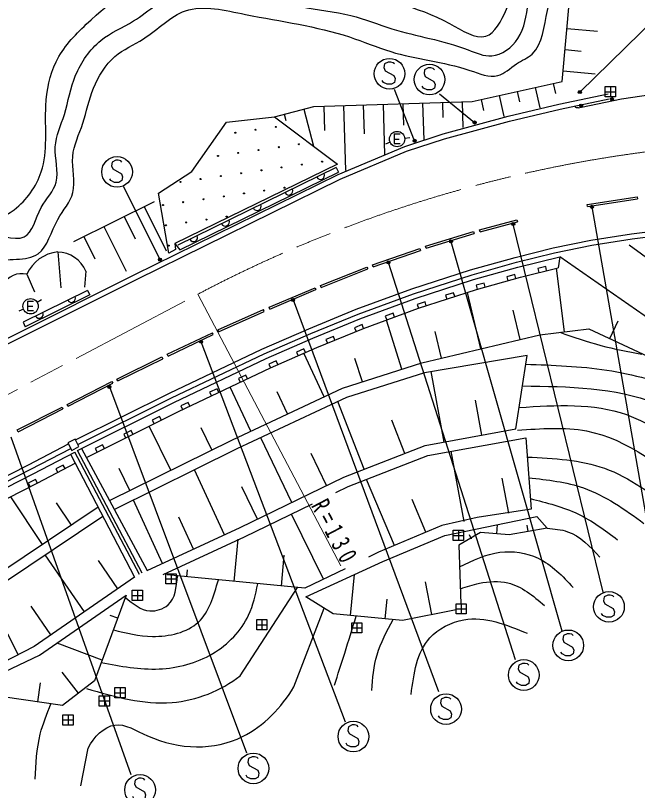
# Model space of a CAD drawing. Units: millimetres, scale not verified. Extents: x 40000 to 680000, y 20000 to 380000.
# Drawn here: x 202881 to 263706, y 245072 to 320806 of the extents above; entities that cross this region are included whole.
import ezdxf

# ---------------------------------------------------------------- set-up
doc = ezdxf.new("R2010")
doc.units = ezdxf.units.MM
doc.header["$LTSCALE"] = 1000
doc.linetypes.add('CHAIN', pattern=[18.5, 12, -1.5, 3.5, -1.5])
for name, color, linetype, lineweight in [('M-BGD', 7, 'Continuous', 25), ('M-BMK', 2, 'CHAIN', 13), ('M-BMK-ROW', 30, 'Continuous', 25), ('M-STR-HTXT', 7, 'Continuous', 13), ('M-STR-STRC', 7, 'Continuous', 25)]:
    doc.layers.add(name, color=color, linetype=linetype, lineweight=lineweight)
doc.styles.add('ＭＳ ゴシック', font='')
doc.styles.get('ＭＳ ゴシック').set_extended_font_data('MS Gothic')

msp = doc.modelspace()

# ---------------------------------------------------------------- linework, layer by layer
at = {"layer": 'M-BGD'}
for p, q in [((256815, 319551), (259791, 319286)), ((256630, 317469), (258189, 317330)), ((256445, 315387), (259570, 315109)), ((253703, 313760), (254139, 311789)), ((255469, 314151), (255685, 313179)), ((250171, 312977), (250621, 310942)), ((251937, 313368), (252158, 312370)), ((236885, 312064), (236971, 309250)), ((238819, 312124), (238969, 307208)), ((240753, 312183), (240817, 310082)), ((242687, 312242), (242796, 308669)), ((244621, 312302), (244666, 310826)), ((246555, 312361), (246631, 309868)), ((248405, 312586), (248639, 311529)), ((231087, 311664), (232037, 308029)), ((233017, 311946), (233090, 309565)), ((234951, 312005), (235145, 305662)), ((257926, 311789), (258220, 311850)), ((229160, 311161), (229319, 310555)), ((239510, 308424), (239055, 308218)), ((239894, 308733), (240404, 308733)), ((240939, 308815), (241436, 308869)), ((234254, 305939), (218742, 298354)), ((234254, 305939), (234473, 305490)), ((258794, 302326), (263666, 303101)), ((263666, 303101), (263697, 302903)), ((208577, 298722), (216459, 302633)), ((258825, 302128), (258794, 302326)), ((258825, 302128), (263697, 302903)), ((215474, 302144), (217631, 297798)), ((213503, 301166), (214583, 298990)), ((248257, 299867), (251916, 300852)), ((251916, 300852), (251968, 300659)), ((211533, 300188), (213696, 295829)), ((248309, 299674), (251968, 300659)), ((209562, 299210), (210645, 297028)), ((242977, 298250), (247664, 299700)), ((243036, 298059), (247723, 299509)), ((247664, 299700), (247723, 299509)), ((248309, 299674), (248257, 299867)), ((207015, 297695), (207324, 294187)), ((237806, 296431), (242428, 298045)), ((237871, 296242), (242494, 297856)), ((242428, 298045), (242494, 297856)), ((243036, 298059), (242977, 298250)), ((232700, 294418), (237246, 296227)), ((237246, 296227), (237320, 296042)), ((237871, 296242), (237806, 296431)), ((203983, 295524), (204754, 293794)), ((209755, 295815), (209645, 294258)), ((232774, 294232), (237320, 296042)), ((256556, 289906), (255796, 296120)), ((209930, 293945), (203618, 290839)), ((227677, 292296), (232179, 294209)), ((227755, 292112), (232257, 294024)), ((232179, 294209), (232257, 294024)), ((232774, 294232), (232700, 294418)), ((248384, 288239), (247076, 293744)), ((204058, 292391), (204568, 292391)), ((204996, 292785), (205422, 293047)), ((203665, 292104), (203203, 291912)), ((222655, 290080), (227129, 292078)), ((222736, 289898), (227210, 291896)), ((227210, 291896), (227129, 292078)), ((227755, 292112), (227677, 292296)), ((252235, 289155), (251558, 292002)), ((203618, 290839), (203838, 290391)), ((240674, 286249), (239145, 291042)), ((260995, 289240), (261805, 290965)), ((222655, 290080), (222736, 289898)), ((217714, 287711), (222139, 289800)), ((217799, 287530), (222224, 289620)), ((222224, 289620), (222139, 289800)), ((244533, 287324), (243916, 289920)), ((233075, 283557), (231085, 287803)), ((212790, 285270), (217197, 287447)), ((212878, 285091), (217286, 287268)), ((217197, 287447), (217286, 287268)), ((217799, 287530), (217714, 287711)), ((236806, 285016), (236077, 287301)), ((244784, 279125), (243513, 286009)), ((207944, 282804), (212307, 285039)), ((208035, 282626), (212399, 284861)), ((212307, 285039), (212399, 284861)), ((212878, 285091), (212790, 285270)), ((225888, 280188), (223866, 284502)), ((229482, 281872), (228467, 284037)), ((203040, 280310), (207430, 282537)), ((207430, 282537), (207521, 282359)), ((208035, 282626), (207944, 282804)), ((236983, 276463), (234405, 283075)), ((248480, 279807), (247851, 283217)), ((203131, 280131), (207521, 282359)), ((240952, 278010), (239690, 281247)), ((203131, 280131), (203040, 280310)), ((218083, 276378), (215957, 280681)), ((222089, 278356), (221027, 280505)), ((229919, 273228), (226861, 279539)), ((215007, 266167), (208668, 278145)), ((215272, 266308), (208933, 278286)), ((233306, 274869), (231787, 278003)), ((246749, 271358), (245487, 278225)), ((214078, 274399), (213019, 276543)), ((223323, 270066), (220395, 276404)), ((239928, 268999), (237196, 275472)), ((251113, 272160), (250483, 275584)), ((226532, 271587), (224998, 274754)), ((205533, 269125), (202412, 273777)), ((217260, 267266), (214405, 273446)), ((243021, 270304), (241673, 273498)), ((208344, 271011), (206896, 273170)), ((232985, 265710), (229867, 272091)), ((220292, 268666), (218846, 271796)), ((249936, 270140), (250008, 271064)), ((253016, 270368), (252904, 271004)), ((224259, 265498), (224657, 269624)), ((247468, 269646), (247274, 270052)), ((209624, 262531), (205795, 268097)), ((212898, 264783), (210996, 267547)), ((228877, 265053), (229168, 268076)), ((219641, 265943), (219708, 266630)), ((235637, 262175), (236018, 266174)), ((243595, 262259), (242959, 265469)), ((203159, 258351), (199950, 264571)), ((224845, 256286), (230449, 264902)), ((239030, 261852), (239211, 263756)), ((206351, 260279), (204423, 263081)), ((230115, 255193), (233053, 262893)), ((212876, 261905), (212142, 262177)), ((211360, 257818), (206953, 259453)), ((209047, 254573), (207447, 256641)), ((205065, 253724), (205337, 255595)), ((209269, 245526), (209989, 249217))]:
    msp.add_line(p, q, dxfattribs=at)
for points in [[(228197, 310909), (232050, 311916), (247522, 312390), (256352, 314346), (257834, 331000)], [(178372, 278484), (179364, 277891), (187183, 281767), (191650, 284042), (214543, 295480), (234423, 305262), (240937, 308004), (244687, 309240), (251073, 310961), (256022, 312133), (260832, 313148)], [(258220, 311850), (262144, 312665), (266121, 313242), (270122, 313477), (274114, 313500), (281120, 313136), (295205, 311873)], [(177781, 278255), (179342, 277322), (187410, 281322), (191875, 283596), (214765, 295033), (234630, 304807), (241113, 307535), (244830, 308761), (251196, 310476), (256131, 311645), (260936, 312659)], [(257926, 311789), (257848, 311772), (257797, 311772), (257732, 311789), (257687, 311810), (257649, 311843), (257608, 311896), (257588, 311943), (257582, 311972)], [(240494, 309213), (239894, 309213), (239894, 308313), (240494, 308313)], [(218477, 298522), (218962, 297905), (234473, 305490)], [(208762, 279324), (217930, 283902), (226981, 288192), (231563, 290195), (236195, 292095), (241641, 294081), (247389, 295949), (251750, 297170), (255470, 298100), (259138, 298863), (263103, 299481), (269074, 300234), (275086, 300704), (283121, 300909), (291144, 300543), (301210, 299719), (303223, 299507), (307630, 298806), (319070, 297116)], [(208986, 278877), (218149, 283452), (227189, 287736), (231758, 289734), (236376, 291628), (241804, 293609), (247534, 295471), (251878, 296687), (255581, 297612), (259227, 298370), (263173, 298986), (269124, 299737), (275112, 300205), (283116, 300409), (291113, 300044), (301158, 299222), (303158, 299011), (307554, 298312), (318997, 296621)], [(262893, 298383), (271473, 292152), (284142, 287496), (282369, 283481)], [(208933, 278286), (218368, 283002), (227396, 287281), (231953, 289274), (236557, 291162), (241967, 293136), (247679, 294992), (252006, 296203), (256098, 297213), (255945, 296157)], [(212075, 273410), (224091, 279345), (234872, 284399), (242608, 286866), (254161, 289613), (258951, 290199), (267127, 286363), (270202, 286265), (276152, 284064), (282369, 283481), (268845, 288365), (256098, 297213)], [(209820, 277617), (218805, 282103), (227810, 286371), (232343, 288353), (236918, 290229), (242293, 292190), (247968, 294034), (252263, 295236), (255945, 296157)], [(254822, 295876), (254725, 296264), (253949, 296070), (254046, 295682)], [(251803, 295108), (251695, 295493), (250925, 295277), (251033, 294892)], [(248803, 294268), (248695, 294653), (247925, 294438), (248033, 294052)], [(209930, 293945), (210151, 293497), (203838, 290391)], [(245830, 293340), (245706, 293720), (244946, 293473), (245069, 293092)], [(204658, 292871), (204058, 292871), (204058, 291971), (204658, 291971)], [(243054, 292437), (242931, 292818), (242170, 292571), (242293, 292190)], [(239934, 291329), (239797, 291705), (239045, 291431), (239182, 291055)], [(236918, 290229), (236766, 290599), (236026, 290296), (236178, 289926)], [(234123, 289083), (233972, 289453), (233231, 289150), (233383, 288780)], [(231252, 287876), (231091, 288242), (230358, 287922), (230519, 287555)], [(209346, 278501), (215744, 266566), (224839, 270767), (234999, 275689), (242936, 278784), (251807, 280421), (252920, 287578), (242876, 285902), (235238, 283466), (224525, 278444), (212548, 272528)], [(228543, 286692), (228383, 287058), (227650, 286738), (227810, 286371)], [(225574, 285311), (225403, 285673), (224680, 285330), (224851, 284969)], [(222759, 283977), (222588, 284339), (221865, 283996), (222036, 283634)], [(219944, 282643), (219773, 283004), (219050, 282662), (219221, 282300)], [(217146, 281274), (216967, 281632), (216251, 281275), (216430, 280917)], [(214358, 279883), (214180, 280241), (213464, 279883), (213643, 279525)], [(234216, 274198), (235399, 274772), (243211, 277817), (252797, 279535), (253294, 272561), (248019, 271759), (244568, 270957), (238382, 268346), (237411, 267872)], [(155331, 257541), (160060, 258556), (163795, 259488), (169504, 261353), (175151, 263442), (180024, 265363), (186251, 268039), (193886, 271675), (204157, 276911), (208063, 278936)], [(211571, 278491), (211392, 278849), (210677, 278492), (210855, 278134)], [(155436, 257052), (160173, 258069), (163934, 259007), (169668, 260881), (175329, 262975), (180214, 264901), (186457, 267583), (194107, 271226), (204387, 276467), (208293, 278492)], [(170126, 259947), (169808, 260379), (175508, 262508), (180405, 264439), (186664, 267128), (194328, 270778), (204616, 276022), (208668, 278145)], [(208256, 277930), (214534, 265909), (204714, 259153), (198493, 255944), (192451, 260930), (201814, 265425), (211421, 271871)], [(181365, 263672), (187076, 266217), (194770, 269881), (205076, 275134), (208719, 277044)], [(207725, 276522), (207539, 276877), (206830, 276505), (207016, 276151)], [(205027, 275109), (204845, 275466), (204132, 275102), (204314, 274746)], [(210955, 272763), (201316, 266296), (191241, 261452)], [(217333, 266165), (225266, 269863), (231938, 273095)], [(231263, 264013), (238796, 267436), (244877, 270002), (253862, 271861), (254865, 270693), (251167, 270044), (248361, 270296), (246230, 269055), (246445, 263327)], [(235111, 266748), (231186, 264831), (217697, 266153)], [(245964, 262728), (240726, 261690), (233941, 262337), (231263, 264013)]]:
    msp.add_lwpolyline(points, dxfattribs=at)
for points in [[(217885, 297573), (216877, 303441), (220137, 305575), (223515, 310375), (228197, 310909), (234361, 306286), (218477, 298522), (218537, 297929)], [(208704, 279405), (208004, 279031), (208391, 278305), (209091, 278679)], [(197784, 254784), (205229, 258294), (213709, 264150), (210602, 255775), (207492, 253370)]]:
    msp.add_lwpolyline(points, close=True, dxfattribs=at)
for centre, radius in [((258190, 311996), 150), ((258190, 311996), 90), ((261223, 312627), 150), ((261223, 312627), 90), ((261223, 312627), 30), ((258190, 311996), 30), ((228339, 309919), 50), ((224379, 309353), 50), ((226359, 309636), 50), ((240194, 308733), 750), ((230601, 308222), 50), ((226642, 307656), 50), ((228622, 307939), 50), ((222682, 307090), 50), ((224662, 307373), 50), ((228904, 305959), 50), ((230884, 306242), 50), ((232864, 306525), 50), ((224945, 305393), 50), ((226924, 305676), 50), ((219005, 304545), 50), ((220985, 304828), 50), ((222965, 305110), 50), ((227207, 303696), 50), ((229187, 303979), 50), ((223247, 303131), 50), ((225227, 303413), 50), ((217308, 302282), 50), ((219288, 302565), 50), ((221268, 302848), 50), ((221550, 300868), 50), ((223530, 301151), 50), ((217591, 300302), 50), ((219571, 300585), 50), ((217873, 298322), 50), ((204358, 292391), 750)]:
    msp.add_circle(centre, radius, dxfattribs=at)
for centre, radius, start, end in [((232702, 305180), 400, 206.05777, 26.05777), ((229600, 303663), 400, 206.05777, 26.05777), ((226498, 302146), 400, 206.05777, 26.05777), ((223396, 300629), 400, 206.05777, 26.05777), ((220293, 299112), 400, 206.05777, 26.05777), ((207377, 293986), 3727, 95.58167, 155.62677), ((206965, 294685), 3010, 22.05627, 89.05289), ((203495, 293469), 2111, 76.65326, 150.39304), ((208352, 293169), 400, 206.19634, 26.19634), ((205196, 291616), 400, 206.19634, 26.19634)]:
    msp.add_arc(centre, radius, start, end, dxfattribs=at)
for points, knots in [([(191303, 301931), (191454, 301350), (191606, 300770), (191528, 300155), (191421, 299307), (190877, 298395), (191192, 297708), (191361, 297342), (191774, 297039), (192200, 296859), (193478, 296301), (194946, 296881), (196165, 297606), (197369, 298331), (198252, 299196), (199342, 299866), (200446, 300593), (201706, 301043), (202754, 301829), (203969, 302758), (204946, 304092), (205401, 305531), (206079, 307552), (205743, 309780), (205852, 311989), (205923, 313503), (206222, 314976), (206866, 316291), (207525, 317679), (208626, 318840), (209806, 319955), (212312, 322315), (215151, 324449), (218336, 325078), (220497, 325476), (222760, 325218), (224989, 324921), (228707, 324407), (232274, 323810), (235814, 322932), (238965, 322289), (241974, 321834), (245316, 320035), (246572, 319346), (247870, 318470), (248866, 318781), (249744, 319055), (250387, 320253), (250889, 321414), (252419, 324949), (252642, 328140), (252865, 331332)], [0, 0, 0, 0, 1, 1, 1, 2, 2, 2, 3, 3, 3, 4, 4, 4, 5, 5, 5, 6, 6, 6, 7, 7, 7, 8, 8, 8, 9, 9, 9, 10, 10, 10, 11, 11, 11, 12, 12, 12, 13, 13, 13, 14, 14, 14, 15, 15, 15, 16, 16, 16, 17, 17, 17, 17]), ([(187411, 301466), (187634, 300355), (187858, 299244), (187902, 298181), (187957, 296861), (187737, 295614), (188117, 294066), (188598, 292105), (190043, 289662), (191331, 289953), (192092, 290132), (192810, 291285), (193614, 292076), (194340, 292756), (195117, 293152), (195869, 293644), (197382, 294775), (198690, 296299), (200530, 296758), (202067, 297117), (203972, 296740), (205105, 297530), (206016, 298201), (206365, 299676), (207010, 300879), (207538, 301800), (208255, 302577), (208498, 303494), (208760, 304593), (208394, 305846), (208479, 307017), (208577, 308145), (209108, 309190), (209470, 310284), (209831, 311421), (210066, 312581), (210511, 313691), (210990, 314860), (211674, 315983), (212609, 316798), (213432, 317494), (214459, 317925), (215403, 318532), (216823, 319437), (218033, 320741), (219493, 321259), (221267, 321844), (223358, 321328), (225375, 320907), (228924, 320207), (232268, 319777), (235533, 318712), (236886, 318249), (238214, 317718), (239571, 317275), (242072, 316524), (244626, 316327), (247309, 315442), (248253, 315120), (249215, 314711), (250056, 314930), (250692, 315108), (251245, 315660), (251866, 316072), (252397, 316418), (252979, 316663), (253406, 317043), (254448, 318023), (254545, 319759), (254905, 321281), (255177, 322430), (255598, 323457), (255902, 324526), (256447, 326441), (256617, 328491), (256786, 330541)], [0, 0, 0, 0, 1, 1, 1, 2, 2, 2, 3, 3, 3, 4, 4, 4, 5, 5, 5, 6, 6, 6, 7, 7, 7, 8, 8, 8, 9, 9, 9, 10, 10, 10, 11, 11, 11, 12, 12, 12, 13, 13, 13, 14, 14, 14, 15, 15, 15, 16, 16, 16, 17, 17, 17, 18, 18, 18, 19, 19, 19, 20, 20, 20, 21, 21, 21, 22, 22, 22, 23, 23, 23, 24, 24, 24, 25, 25, 25, 25]), ([(189313, 301731), (189309, 300653), (189305, 299576), (189461, 298497), (189588, 297621), (189820, 296745), (190017, 295931), (190183, 295249), (190324, 294612), (190365, 293759), (190406, 292896), (190338, 291797), (190582, 291582), (190939, 291275), (191965, 292856), (192867, 293817), (193595, 294586), (194248, 294962), (194927, 295408), (196104, 296239), (197304, 297002), (198403, 297997), (198870, 298452), (199307, 298969), (199870, 299182), (201031, 299603), (202738, 298721), (203731, 299175), (204560, 299578), (204833, 300973), (205389, 302049), (205898, 302942), (206617, 303651), (206856, 304510), (207122, 305578), (206718, 306810), (206770, 307963), (206837, 309056), (207328, 310072), (207661, 311135), (208037, 312417), (208254, 313731), (208760, 314961), (209308, 316263), (210147, 317481), (211228, 318367), (212188, 319132), (213350, 319605), (214424, 320276), (215977, 321234), (217310, 322607), (218915, 323172), (220827, 323812), (223077, 323392), (225188, 322932), (227104, 322515), (228907, 322026), (230769, 321682), (232403, 321358), (234068, 321198), (235675, 320798), (237035, 320450), (238356, 319942), (239694, 319498), (242135, 318758), (244597, 318424), (247154, 317449), (247922, 317153), (248691, 316804), (249453, 316860), (250444, 316934), (251426, 317684), (252012, 318569), (252690, 319594), (252827, 320807), (253036, 321993), (253401, 324060), (253985, 326043), (254372, 328077), (254552, 329024), (254689, 329982), (254826, 330940)], [0, 0, 0, 0, 1, 1, 1, 2, 2, 2, 3, 3, 3, 4, 4, 4, 5, 5, 5, 6, 6, 6, 7, 7, 7, 8, 8, 8, 9, 9, 9, 10, 10, 10, 11, 11, 11, 12, 12, 12, 13, 13, 13, 14, 14, 14, 15, 15, 15, 16, 16, 16, 17, 17, 17, 18, 18, 18, 19, 19, 19, 20, 20, 20, 21, 21, 21, 22, 22, 22, 23, 23, 23, 24, 24, 24, 25, 25, 25, 26, 26, 26, 27, 27, 27, 27]), ([(256095, 289849), (257422, 289389), (258750, 288930), (260104, 288569), (261426, 288217), (262774, 287960), (264122, 287704)], [0, 0, 0, 0, 1, 1, 1, 2, 2, 2, 2]), ([(252787, 286723), (255437, 286636), (258087, 286548), (260707, 286150), (263300, 285755), (265865, 285056), (268281, 284049), (271703, 282622), (274828, 280577), (277967, 278560), (280033, 277243), (282110, 275981), (284306, 274902), (286747, 273703), (289335, 272729), (291988, 272233), (295545, 271568), (299216, 271760), (302888, 271952)], [0, 0, 0, 0, 1, 1, 1, 2, 2, 2, 3, 3, 3, 4, 4, 4, 5, 5, 5, 6, 6, 6, 6]), ([(252459, 284612), (256977, 284549), (261496, 284487), (265492, 282922), (268934, 281575), (271988, 279114), (274948, 276703), (276894, 275118), (278799, 273556), (280704, 271993)], [0, 0, 0, 0, 1, 1, 1, 2, 2, 2, 3, 3, 3, 3]), ([(252130, 282501), (255766, 282725), (259402, 282949), (262628, 281802), (265114, 280918), (267357, 279219), (269498, 277497), (271756, 275679), (273901, 273836), (276046, 271993)], [0, 0, 0, 0, 1, 1, 1, 2, 2, 2, 3, 3, 3, 3]), ([(251972, 280273), (254279, 280446), (256585, 280619), (258729, 280208), (262786, 279430), (266259, 276561), (269733, 273692)], [0, 0, 0, 0, 1, 1, 1, 2, 2, 2, 2]), ([(252931, 277657), (255532, 277530), (258133, 277402), (260476, 276564), (262940, 275683), (265118, 274016), (267297, 272349)], [0, 0, 0, 0, 1, 1, 1, 2, 2, 2, 2]), ([(253076, 275627), (254908, 275429), (256741, 275231), (258428, 274642), (260552, 273900), (262446, 272538), (264339, 271175)], [0, 0, 0, 0, 1, 1, 1, 2, 2, 2, 2]), ([(253221, 273597), (254824, 273198), (256427, 272799), (257886, 272098), (259262, 271437), (260509, 270508), (261757, 269579)], [0, 0, 0, 0, 1, 1, 1, 2, 2, 2, 2]), ([(254865, 270693), (255557, 270636), (256249, 270579), (256872, 270365), (258099, 269945), (259060, 268917), (260020, 267889)], [0, 0, 0, 0, 1, 1, 1, 2, 2, 2, 2]), ([(246310, 266920), (247588, 267549), (248866, 268178), (250258, 268354), (251507, 268512), (252847, 268306), (253979, 267769), (255325, 267129), (256377, 266021), (257429, 264912)], [0, 0, 0, 0, 1, 1, 1, 2, 2, 2, 3, 3, 3, 3]), ([(213634, 263948), (214374, 263318), (215113, 262688), (216021, 262624), (216644, 262581), (217345, 262803), (217800, 263206), (218522, 263845), (218620, 264938), (218718, 266032)], [0, 0, 0, 0, 1, 1, 1, 2, 2, 2, 3, 3, 3, 3]), ([(211270, 257576), (213148, 257226), (215026, 256876), (216922, 256954), (218739, 257030), (220573, 257500), (222165, 258447), (223669, 259341), (224958, 260661), (225679, 262212), (226126, 263173), (226355, 264224), (226583, 265274)], [0, 0, 0, 0, 1, 1, 1, 2, 2, 2, 3, 3, 3, 4, 4, 4, 4]), ([(212452, 260762), (213697, 260454), (214941, 260146), (216281, 260127), (217904, 260105), (219668, 260508), (220768, 261526), (221834, 262514), (222276, 264080), (222718, 265646)], [0, 0, 0, 0, 1, 1, 1, 2, 2, 2, 3, 3, 3, 3]), ([(246390, 264785), (246998, 264986), (247605, 265187), (248241, 265323), (249164, 265519), (250149, 265577), (251038, 265361), (252376, 265036), (253499, 264092), (254621, 263147)], [0, 0, 0, 0, 1, 1, 1, 2, 2, 2, 3, 3, 3, 3]), ([(234065, 255364), (234408, 256402), (234751, 257439), (235080, 258481), (235461, 259691), (235822, 260907), (236184, 262123)], [0, 0, 0, 0, 1, 1, 1, 2, 2, 2, 2]), ([(241570, 254452), (241841, 256511), (242112, 258571), (243396, 259981), (244227, 260894), (245483, 261535), (246726, 261750), (248817, 262113), (250873, 261274), (252930, 260435)], [0, 0, 0, 0, 1, 1, 1, 2, 2, 2, 3, 3, 3, 3]), ([(237716, 254857), (237812, 256034), (237908, 257211), (238232, 258321), (238583, 259526), (239203, 260651), (239822, 261776)], [0, 0, 0, 0, 1, 1, 1, 2, 2, 2, 2]), ([(209832, 255042), (212600, 254239), (215369, 253435), (218192, 253670), (220575, 253869), (222996, 254807), (224845, 256286)], [0, 0, 0, 0, 1, 1, 1, 2, 2, 2, 2]), ([(209989, 249217), (210538, 250298), (211540, 251319), (212582, 251471), (213604, 251619), (214663, 250931), (215783, 250419), (218929, 249003), (222317, 248976), (225083, 250341), (227162, 251366), (228890, 253177), (230115, 255193)], [0, 0, 0, 0, 1, 1, 1, 2, 2, 2, 3, 3, 3, 4, 4, 4, 4]), ([(204801, 246175), (204874, 247664), (204948, 249153), (205304, 250578), (205556, 251586), (205949, 252562), (206342, 253538)], [0, 0, 0, 0, 1, 1, 1, 2, 2, 2, 2])]:
    msp.add_open_spline(points, degree=3, knots=knots, dxfattribs=at)
at = {"layer": 'M-BMK'}
msp.add_line((192447, 278665), (220706, 293565), dxfattribs=at)
msp.add_arc((281344, 178574), 130000, 97.42426, 117.80383, dxfattribs=at)
at = {"layer": 'M-BMK-ROW'}
for p, q in [((261052, 313856), (261052, 312856)), ((260552, 313356), (261552, 313356)), ((246195, 270504), (246195, 269504)), ((245695, 270004), (246695, 270004)), ((218097, 266253), (218097, 265253)), ((217597, 265753), (218597, 265753)), ((214799, 264633), (214799, 263633)), ((214299, 264133), (215299, 264133)), ((245964, 262827), (246964, 262827)), ((246464, 263327), (246464, 262327)), ((226967, 261777), (226967, 260777)), ((236260, 261472), (236260, 260472)), ((226467, 261277), (227467, 261277)), ((235760, 260972), (236760, 260972)), ((212602, 254627), (213602, 254627)), ((213102, 255127), (213102, 254127)), ((211071, 253821), (212071, 253821)), ((211571, 254321), (211571, 253321)), ((208025, 252466), (208025, 251466)), ((207525, 251966), (208525, 251966))]:
    msp.add_line(p, q, dxfattribs=at)
for points in [[(260552, 312856), (260552, 313856), (261552, 313856), (261552, 312856)], [(245695, 269504), (245695, 270504), (246695, 270504), (246695, 269504)], [(217597, 265253), (217597, 266253), (218597, 266253), (218597, 265253)], [(214299, 263633), (214299, 264633), (215299, 264633), (215299, 263633)], [(245964, 262327), (245964, 263327), (246964, 263327), (246964, 262327)], [(226467, 260777), (226467, 261777), (227467, 261777), (227467, 260777)], [(235760, 260472), (235760, 261472), (236760, 261472), (236760, 260472)], [(212602, 254127), (212602, 255127), (213602, 255127), (213602, 254127)], [(211071, 253321), (211071, 254321), (212071, 254321), (212071, 253321)], [(207525, 251466), (207525, 252466), (208525, 252466), (208525, 251466)]]:
    msp.add_lwpolyline(points, close=True, dxfattribs=at)
at = {"layer": 'M-STR-HTXT'}
msp.add_line((234706, 267031), (220706, 293565), dxfattribs=at)
at = {"layer": 'M-STR-STRC'}
for p, q in [((258075, 313324), (277700, 332517)), ((241912, 308562), (239954, 313577)), ((244334, 313142), (247768, 310351)), ((213429, 304087), (217001, 296949)), ((259245, 302111), (265156, 268189)), ((260334, 264465), (251555, 300426)), ((245461, 298733), (256300, 260677)), ((251773, 257839), (239350, 296679)), ((230031, 293011), (244245, 254739)), ((235162, 251749), (221042, 288919)), ((212061, 284508), (225469, 248747)), ((214201, 246598), (202463, 279612))]:
    msp.add_line(p, q, dxfattribs=at)
for points in [[(239934, 316075), (239814, 316195), (239574, 316255), (239334, 316255), (238974, 316075), (238914, 315715), (239034, 315415), (239874, 314935), (239994, 314635), (239934, 314275), (239634, 314095), (239214, 314095), (238854, 314275), (238734, 314455)], [(243848, 315506), (243728, 315626), (243488, 315686), (243248, 315686), (242888, 315506), (242828, 315146), (242948, 314846), (243788, 314366), (243908, 314066), (243848, 313706), (243548, 313526), (243128, 313526), (242768, 313706), (242648, 313886)], [(213293, 306479), (213173, 306599), (212933, 306659), (212693, 306659), (212333, 306479), (212273, 306119), (212393, 305819), (213233, 305339), (213353, 305039), (213293, 304679), (212993, 304499), (212573, 304499), (212213, 304679), (212093, 304859)], [(261397, 263982), (261277, 264102), (261037, 264162), (260797, 264162), (260437, 263982), (260377, 263622), (260497, 263322), (261337, 262842), (261457, 262542), (261397, 262182), (261097, 262002), (260677, 262002), (260317, 262182), (260197, 262362)], [(257413, 260215), (257293, 260335), (257053, 260395), (256813, 260395), (256453, 260215), (256393, 259855), (256513, 259555), (257353, 259075), (257473, 258775), (257413, 258415), (257113, 258235), (256693, 258235), (256333, 258415), (256213, 258595)], [(253066, 257317), (252946, 257437), (252706, 257497), (252466, 257497), (252106, 257317), (252046, 256957), (252166, 256657), (253006, 256177), (253126, 255877), (253066, 255517), (252766, 255337), (252346, 255337), (251986, 255517), (251866, 255697)], [(245460, 253985), (245340, 254105), (245100, 254165), (244860, 254165), (244500, 253985), (244440, 253625), (244560, 253325), (245400, 252845), (245520, 252545), (245460, 252185), (245160, 252005), (244740, 252005), (244380, 252185), (244260, 252365)], [(236405, 251305), (236285, 251425), (236045, 251485), (235805, 251485), (235445, 251305), (235385, 250945), (235505, 250645), (236345, 250165), (236465, 249865), (236405, 249505), (236105, 249325), (235685, 249325), (235325, 249505), (235205, 249685)], [(226626, 248190), (226506, 248310), (226266, 248370), (226026, 248370), (225666, 248190), (225606, 247830), (225726, 247530), (226566, 247050), (226686, 246750), (226626, 246390), (226326, 246210), (225906, 246210), (225546, 246390), (225426, 246570)], [(215543, 246089), (215423, 246209), (215183, 246269), (214943, 246269), (214583, 246089), (214523, 245729), (214643, 245429), (215483, 244949), (215603, 244649), (215543, 244289), (215243, 244109), (214823, 244109), (214463, 244289), (214343, 244469)]]:
    msp.add_lwpolyline(points, dxfattribs=at)
for centre, radius in [((239454, 315115), 1500), ((243368, 314546), 1500), ((258067, 313327), 150), ((258067, 313327), 90), ((258067, 313327), 30), ((247775, 310348), 150), ((247775, 310348), 90), ((247775, 310348), 30), ((241912, 308562), 150), ((241912, 308562), 90), ((241912, 308562), 30), ((212813, 305519), 1500), ((259245, 302111), 150), ((259245, 302111), 90), ((259245, 302111), 30), ((251555, 300426), 150), ((251555, 300426), 90), ((251555, 300426), 30), ((245461, 298733), 150), ((245461, 298733), 90), ((245461, 298733), 30), ((217001, 296949), 150), ((217001, 296949), 90), ((217001, 296949), 30), ((239350, 296679), 150), ((239350, 296679), 90), ((239350, 296679), 30), ((230025, 293010), 150), ((230025, 293010), 90), ((230025, 293010), 30), ((221028, 288920), 150), ((221028, 288920), 90), ((221028, 288920), 30), ((212061, 284508), 150), ((212061, 284508), 90), ((212061, 284508), 30), ((260917, 263022), 1500), ((256933, 259255), 1500), ((252586, 256357), 1500), ((244980, 253025), 1500), ((235925, 250345), 1500), ((226146, 247230), 1500), ((215063, 245129), 1500)]:
    msp.add_circle(centre, radius, dxfattribs=at)

# ---------------------------------------------------------------- texts
at = {"layer": 'M-STR-HTXT', "insert": (231725, 272898), "char_height": 1833, "attachment_point": 7, "rotation": 297.7, "style": 'ＭＳ ゴシック'}
msp.add_mtext('\\T1.61;\\W0.7;R=130', dxfattribs=at)

doc.saveas('drawing.dxf')
